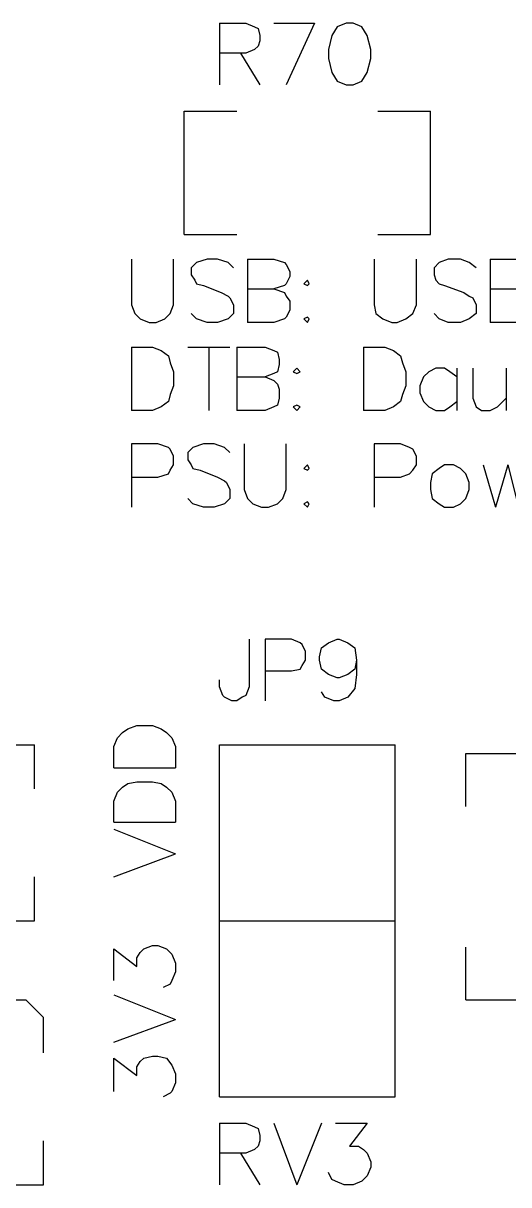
# Model space of a CAD drawing. Extents: x 38.11 to 42.78, y 50.2 to 57.
# Drawn here: x 39.714 to 39.989, y 53.075 to 53.735 of the extents above; entities that cross this region are included whole.
import ezdxf

# ---------------------------------------------------------------- set-up
doc = ezdxf.new("R2010")
doc.units = 0
doc.layers.add('gto', color=1, linetype='CONTINUOUS')

msp = doc.modelspace()

# ---------------------------------------------------------------- linework, layer by layer
at = {"layer": 'gto', "color": 1}
for points in [[(39.825, 53.735), (39.825, 53.7)], [(39.825, 53.735), (39.84, 53.735), (39.845, 53.733), (39.847, 53.732), (39.848, 53.728), (39.848, 53.725), (39.847, 53.722), (39.845, 53.72), (39.84, 53.718), (39.825, 53.718)], [(39.856, 53.735), (39.879, 53.735)], [(39.879, 53.735), (39.863, 53.7)], [(39.897, 53.735), (39.892, 53.733), (39.889, 53.728), (39.887, 53.72), (39.887, 53.715), (39.889, 53.707), (39.892, 53.702), (39.897, 53.7), (39.901, 53.7), (39.906, 53.702), (39.909, 53.707), (39.911, 53.715), (39.911, 53.72), (39.909, 53.728), (39.906, 53.733), (39.901, 53.735), (39.897, 53.735)], [(39.837, 53.718), (39.848, 53.7)], [(39.805, 53.615), (39.805, 53.685), (39.835, 53.685)], [(39.915, 53.685), (39.945, 53.685)], [(39.945, 53.615), (39.945, 53.685)], [(39.805, 53.615), (39.835, 53.615)], [(39.915, 53.615), (39.945, 53.615)], [(39.775, 53.601), (39.775, 53.575), (39.777, 53.57), (39.78, 53.567), (39.785, 53.565), (39.789, 53.565), (39.794, 53.567), (39.797, 53.57), (39.799, 53.575), (39.799, 53.601)], [(39.833, 53.596), (39.83, 53.599), (39.824, 53.601), (39.818, 53.601), (39.812, 53.599), (39.809, 53.596), (39.809, 53.592), (39.811, 53.589), (39.812, 53.587), (39.816, 53.586), (39.826, 53.582), (39.83, 53.58), (39.831, 53.579), (39.833, 53.575), (39.833, 53.57), (39.83, 53.567), (39.824, 53.565), (39.818, 53.565), (39.812, 53.567), (39.809, 53.57)], [(39.841, 53.601), (39.841, 53.565)], [(39.841, 53.601), (39.856, 53.601), (39.862, 53.599), (39.863, 53.598), (39.865, 53.594), (39.865, 53.591), (39.863, 53.587), (39.862, 53.586), (39.856, 53.584)], [(39.913, 53.601), (39.913, 53.575), (39.914, 53.57), (39.918, 53.567), (39.923, 53.565), (39.926, 53.565), (39.931, 53.567), (39.935, 53.57), (39.937, 53.575), (39.937, 53.601)], [(39.971, 53.596), (39.967, 53.599), (39.962, 53.601), (39.955, 53.601), (39.95, 53.599), (39.947, 53.596), (39.947, 53.592), (39.948, 53.589), (39.95, 53.587), (39.953, 53.586), (39.964, 53.582), (39.967, 53.58), (39.969, 53.579), (39.971, 53.575), (39.971, 53.57), (39.967, 53.567), (39.962, 53.565), (39.955, 53.565), (39.95, 53.567), (39.947, 53.57)], [(39.979, 53.601), (39.979, 53.565)], [(39.979, 53.601), (39.994, 53.601), (39.999, 53.599), (40.001, 53.598), (40.003, 53.594), (40.003, 53.591), (40.001, 53.587), (39.999, 53.586), (39.994, 53.584)], [(39.875, 53.589), (39.873, 53.587), (39.875, 53.586), (39.876, 53.587), (39.875, 53.589)], [(39.841, 53.584), (39.856, 53.584), (39.862, 53.582), (39.863, 53.58), (39.865, 53.577), (39.865, 53.572), (39.863, 53.568), (39.862, 53.567), (39.856, 53.565), (39.841, 53.565)], [(39.979, 53.584), (39.994, 53.584), (39.999, 53.582), (40.001, 53.58), (40.003, 53.577), (40.003, 53.572), (40.001, 53.568), (39.999, 53.567), (39.994, 53.565), (39.979, 53.565)], [(39.875, 53.568), (39.873, 53.567), (39.875, 53.565), (39.876, 53.567), (39.875, 53.568)], [(39.775, 53.551), (39.775, 53.515)], [(39.775, 53.551), (39.787, 53.551), (39.792, 53.549), (39.796, 53.546), (39.797, 53.542), (39.799, 53.537), (39.799, 53.529), (39.797, 53.524), (39.796, 53.52), (39.792, 53.517), (39.787, 53.515), (39.775, 53.515)], [(39.807, 53.551), (39.831, 53.551)], [(39.819, 53.551), (39.819, 53.515)], [(39.835, 53.551), (39.835, 53.515)], [(39.835, 53.551), (39.851, 53.551), (39.856, 53.549), (39.858, 53.548), (39.859, 53.544), (39.859, 53.541), (39.858, 53.537), (39.856, 53.536), (39.851, 53.534)], [(39.907, 53.551), (39.907, 53.515)], [(39.907, 53.551), (39.919, 53.551), (39.924, 53.549), (39.928, 53.546), (39.929, 53.542), (39.931, 53.537), (39.931, 53.529), (39.929, 53.524), (39.928, 53.52), (39.924, 53.517), (39.919, 53.515), (39.907, 53.515)], [(39.835, 53.534), (39.851, 53.534), (39.856, 53.532), (39.858, 53.53), (39.859, 53.527), (39.859, 53.522), (39.858, 53.518), (39.856, 53.517), (39.851, 53.515), (39.835, 53.515)], [(39.869, 53.539), (39.867, 53.537), (39.869, 53.536), (39.871, 53.537), (39.869, 53.539)], [(39.96, 53.534), (39.956, 53.537), (39.953, 53.539), (39.948, 53.539), (39.944, 53.537), (39.941, 53.534), (39.939, 53.529), (39.939, 53.525), (39.941, 53.52), (39.944, 53.517), (39.948, 53.515), (39.953, 53.515), (39.956, 53.517), (39.96, 53.52)], [(39.96, 53.539), (39.96, 53.515)], [(39.969, 53.539), (39.969, 53.522), (39.971, 53.517), (39.974, 53.515), (39.979, 53.515), (39.983, 53.517), (39.988, 53.522)], [(39.988, 53.539), (39.988, 53.515)], [(39.869, 53.518), (39.867, 53.517), (39.869, 53.515), (39.871, 53.517), (39.869, 53.518)], [(39.775, 53.477), (39.79, 53.477), (39.796, 53.479), (39.797, 53.481), (39.799, 53.484), (39.799, 53.489), (39.797, 53.493), (39.796, 53.494), (39.79, 53.496), (39.775, 53.496), (39.775, 53.46)], [(39.831, 53.491), (39.828, 53.494), (39.822, 53.496), (39.816, 53.496), (39.81, 53.494), (39.807, 53.491), (39.807, 53.487), (39.809, 53.484), (39.81, 53.482), (39.814, 53.481), (39.824, 53.477), (39.828, 53.475), (39.829, 53.474), (39.831, 53.47), (39.831, 53.465), (39.828, 53.462), (39.822, 53.46), (39.816, 53.46), (39.81, 53.462), (39.807, 53.465)], [(39.839, 53.496), (39.839, 53.47), (39.841, 53.465), (39.844, 53.462), (39.849, 53.46), (39.853, 53.46), (39.858, 53.462), (39.861, 53.465), (39.863, 53.47), (39.863, 53.496)], [(39.913, 53.477), (39.928, 53.477), (39.933, 53.479), (39.935, 53.481), (39.937, 53.484), (39.937, 53.489), (39.935, 53.493), (39.933, 53.494), (39.928, 53.496), (39.913, 53.496), (39.913, 53.46)], [(39.875, 53.484), (39.873, 53.482), (39.875, 53.481), (39.876, 53.482), (39.875, 53.484)], [(39.953, 53.484), (39.95, 53.482), (39.946, 53.479), (39.945, 53.474), (39.945, 53.47), (39.946, 53.465), (39.95, 53.462), (39.953, 53.46), (39.958, 53.46), (39.962, 53.462), (39.965, 53.465), (39.967, 53.47), (39.967, 53.474), (39.965, 53.479), (39.962, 53.482), (39.958, 53.484), (39.953, 53.484)], [(39.975, 53.484), (39.982, 53.46)], [(39.989, 53.484), (39.982, 53.46)], [(39.989, 53.484), (39.995, 53.46)], [(39.875, 53.463), (39.873, 53.462), (39.875, 53.46), (39.876, 53.462), (39.875, 53.463)], [(39.842, 53.385), (39.842, 53.358), (39.84, 53.353), (39.838, 53.352), (39.835, 53.35), (39.832, 53.35), (39.828, 53.352), (39.827, 53.353), (39.825, 53.358), (39.825, 53.362)], [(39.851, 53.367), (39.866, 53.367), (39.871, 53.368), (39.872, 53.37), (39.874, 53.373), (39.874, 53.378), (39.872, 53.382), (39.871, 53.383), (39.866, 53.385), (39.851, 53.385), (39.851, 53.35)], [(39.903, 53.373), (39.902, 53.368), (39.898, 53.365), (39.893, 53.363), (39.892, 53.363), (39.887, 53.365), (39.883, 53.368), (39.882, 53.373), (39.882, 53.375), (39.883, 53.38), (39.887, 53.383), (39.892, 53.385), (39.893, 53.385), (39.898, 53.383), (39.902, 53.38), (39.903, 53.373), (39.903, 53.365), (39.902, 53.357), (39.898, 53.352), (39.893, 53.35), (39.89, 53.35), (39.885, 53.352), (39.883, 53.355)], [(39.765, 53.312), (39.765, 53.324), (39.767, 53.329), (39.77, 53.332), (39.773, 53.334), (39.778, 53.336), (39.787, 53.336), (39.792, 53.334), (39.795, 53.332), (39.798, 53.329), (39.8, 53.324), (39.8, 53.312)], [(39.68, 53.325), (39.72, 53.325)], [(39.72, 53.3), (39.72, 53.325)], [(39.825, 53.325), (39.925, 53.325)], [(39.825, 53.125), (39.825, 53.325)], [(39.925, 53.125), (39.925, 53.325)], [(39.965, 53.29), (39.965, 53.32), (40.035, 53.32)], [(39.765, 53.312), (39.8, 53.312)], [(39.765, 53.281), (39.765, 53.293), (39.767, 53.298), (39.77, 53.301), (39.773, 53.303), (39.778, 53.304), (39.787, 53.304), (39.792, 53.303), (39.795, 53.301), (39.798, 53.298), (39.8, 53.293), (39.8, 53.281)], [(39.765, 53.281), (39.8, 53.281)], [(39.765, 53.277), (39.8, 53.263)], [(39.765, 53.25), (39.8, 53.263)], [(39.68, 53.225), (39.72, 53.225), (39.72, 53.25)], [(39.825, 53.225), (39.925, 53.225)], [(39.765, 53.191), (39.765, 53.209), (39.778, 53.199), (39.778, 53.204), (39.78, 53.207), (39.782, 53.209), (39.787, 53.211), (39.79, 53.211), (39.795, 53.209), (39.798, 53.206), (39.8, 53.201), (39.8, 53.196), (39.798, 53.191), (39.797, 53.189), (39.793, 53.187)], [(39.965, 53.18), (39.965, 53.21)], [(39.765, 53.183), (39.8, 53.169)], [(39.685, 53.18), (39.715, 53.18)], [(39.715, 53.18), (39.725, 53.17)], [(39.965, 53.18), (40.035, 53.18)], [(39.725, 53.15), (39.725, 53.17)], [(39.765, 53.156), (39.8, 53.169)], [(39.765, 53.128), (39.765, 53.147), (39.778, 53.137), (39.778, 53.142), (39.78, 53.145), (39.782, 53.147), (39.787, 53.148), (39.79, 53.148), (39.795, 53.147), (39.798, 53.143), (39.8, 53.138), (39.8, 53.133), (39.798, 53.128), (39.797, 53.127), (39.793, 53.125)], [(39.825, 53.125), (39.925, 53.125)], [(39.825, 53.11), (39.825, 53.075)], [(39.825, 53.11), (39.84, 53.11), (39.845, 53.108), (39.847, 53.107), (39.848, 53.103), (39.848, 53.1), (39.847, 53.097), (39.845, 53.095), (39.84, 53.093), (39.825, 53.093)], [(39.856, 53.11), (39.869, 53.075)], [(39.883, 53.11), (39.869, 53.075)], [(39.891, 53.11), (39.909, 53.11), (39.899, 53.097), (39.904, 53.097), (39.907, 53.095), (39.909, 53.093), (39.911, 53.088), (39.911, 53.085), (39.909, 53.08), (39.906, 53.077), (39.901, 53.075), (39.896, 53.075), (39.891, 53.077), (39.889, 53.078), (39.887, 53.082)], [(39.675, 53.075), (39.725, 53.075), (39.725, 53.1)], [(39.837, 53.093), (39.848, 53.075)]]:
    msp.add_lwpolyline(points, dxfattribs=at)

doc.saveas('drawing.dxf')
